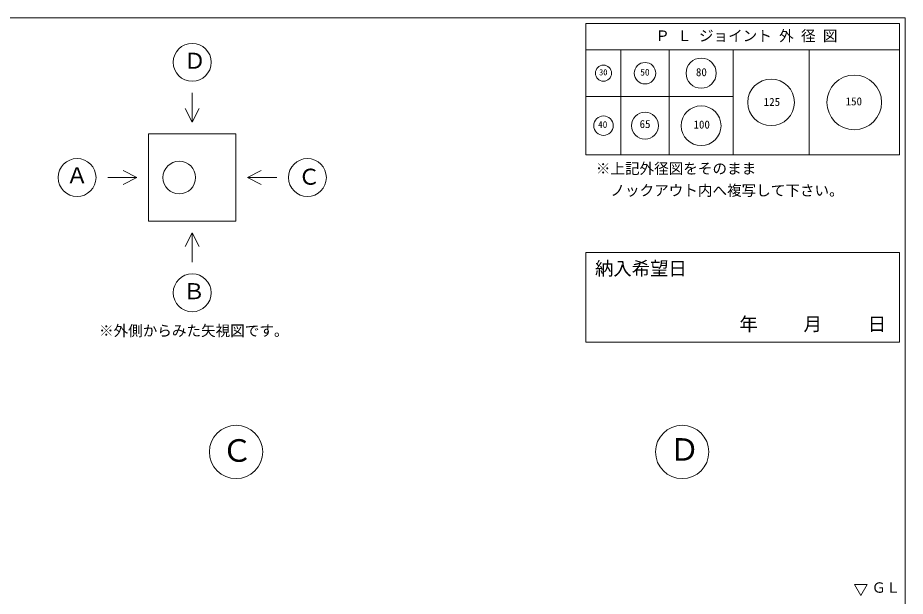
# Model space of a CAD drawing. Units: millimetres, scale not verified. Extents: x -6420 to 6420, y -3078 to 3078.
# Drawn here: x 2362 to 6420, y 434 to 3078 of the extents above; entities that cross this region are included whole.
import ezdxf
from ezdxf.enums import TextEntityAlignment as Align

# ---------------------------------------------------------------- set-up
doc = ezdxf.new("R2010")
doc.units = ezdxf.units.MM
doc.header["$LTSCALE"] = 20
for name, color, linetype, lineweight in [('0-2_waku', 7, 'Continuous', 18), ('0-3_gaikei', 7, 'Continuous', 18), ('0-5_sunpou', 7, 'Continuous', 5), ('0-D_文字１', 7, 'Continuous', 18)]:
    doc.layers.add(name, color=color, linetype=linetype, lineweight=lineweight)
doc.styles.add('ＭＳ ゴシック', font='')
doc.styles.get('ＭＳ ゴシック').set_extended_font_data('MS Gothic')

msp = doc.modelspace()

# ---------------------------------------------------------------- linework, layer by layer
at = {"layer": '0-2_waku'}
for p, q in [((-1739.75, 3078.25), (6420.25, 3078.25)), ((-1739.75, 3078.25), (6420.25, 3078.25)), ((4960.25, 3051.59), (4960.25, 2451.59)), ((4960.25, 3051.59), (6393.59, 3051.59)), ((4960.25, 3051.59), (6393.59, 3051.59)), ((4960.25, 3051.59), (6393.59, 3051.59)), ((4960.25, 3051.59), (4960.25, 2451.59)), ((4960.25, 3051.59), (6393.59, 3051.59)), ((4960.25, 3051.59), (6393.59, 3051.59)), ((4960.25, 3051.59), (6393.59, 3051.59)), ((6393.59, 3051.59), (6393.59, 2451.59)), ((6393.59, 3051.59), (6393.59, 2451.59)), ((6420.25, 3078.25), (6420.25, -2621.75)), ((4960.25, 2931.59), (6393.59, 2931.59)), ((5120.25, 2931.59), (5120.25, 2451.59)), ((5340.25, 2931.59), (5340.25, 2451.59)), ((5633.59, 2931.59), (5633.59, 2451.59)), ((5980.25, 2931.59), (5980.25, 2451.59)), ((4960.25, 2718.25), (5633.59, 2718.25)), ((4960.25, 2451.59), (6393.59, 2451.59)), ((4960.25, 2451.59), (6393.59, 2451.59))]:
    msp.add_line(p, q, dxfattribs=at)
at = {"layer": '0-3_gaikei'}
for p, q in [((3159.73, 2734.55), (3159.73, 2601.22)), ((3159.73, 2601.22), (3127.56, 2663.05)), ((3159.73, 2601.22), (3191.9, 2663.05)), ((2959.73, 2547.88), (3359.73, 2547.88)), ((2959.73, 2547.88), (2959.73, 2147.88)), ((3359.73, 2547.88), (3359.73, 2147.88)), ((2906.4, 2347.88), (2844.56, 2380.05)), ((3413.07, 2347.88), (3474.9, 2380.05)), ((2773.07, 2347.88), (2906.4, 2347.88)), ((2906.4, 2347.88), (2844.56, 2315.71)), ((2959.73, 2147.88), (3359.73, 2147.88)), ((3159.73, 2094.55), (3127.56, 2032.71)), ((3159.73, 2094.55), (3191.9, 2032.71)), ((3159.73, 1961.22), (3159.73, 2094.55))]:
    msp.add_line(p, q, dxfattribs=at)
msp.add_lwpolyline([(3546.4, 2347.88), (3413.07, 2347.88), (3474.9, 2315.71)], dxfattribs=at)
for centre, radius in [((3159.73, 2874.55), 86.67), ((2633.07, 2347.88), 86.67), ((3100.41, 2347.88), 74.67), ((3686.4, 2347.88), 86.67), ((3159.73, 1821.22), 86.67), ((3360.25, 1093.59), 121.88), ((5400.25, 1093.59), 121.88)]:
    msp.add_circle(centre, radius, dxfattribs=at)
at = {"layer": '0-5_sunpou', "lineweight": 18}
msp.add_lwpolyline([(4960.25, 2004.53), (4960.25, 1595.59), (6393.59, 1595.59), (6393.59, 2004.53)], close=True, dxfattribs=at)
for centre, radius in [((5486.92, 2824.92), 69), ((5040.25, 2824.92), 37), ((5230.25, 2824.92), 49), ((6186.92, 2691.59), 125), ((5806.92, 2691.59), 106.5), ((5230.25, 2584.92), 61.5), ((5486.92, 2584.92), 91), ((5040.25, 2584.92), 44.5)]:
    msp.add_circle(centre, radius, dxfattribs=at)
at = {"layer": '0-D_文字１'}
for p, q in [((6188.56, 488.52), (6245.42, 488.52)), ((6216.99, 437.93), (6188.56, 488.52)), ((6216.99, 437.93), (6245.42, 488.52))]:
    msp.add_line(p, q, dxfattribs=at)

# ---------------------------------------------------------------- texts
at = {"layer": '0-5_sunpou', "style": 'ＭＳ ゴシック'}
for s, height, p in [('30', 28.04, (5020.2, 2806.39)), ('50', 31.16, (5208.66, 2804.58)), ('80', 36.66, (5463.1, 2800.24)), ('125', 36.66, (5773.2, 2664.17)), ('150', 36.66, (6147.74, 2666.82)), ('40', 31.16, (5015.53, 2565.33)), ('65', 36.66, (5205.47, 2563.2)), ('100', 36.66, (5451.98, 2560.74)), ('納入希望日', 61.58, (5001.59, 1882.88))]:
    msp.add_text(s, height=height, dxfattribs=at).set_placement(p, align=Align.BOTTOM_LEFT)
at = {"layer": '0-D_文字１', "style": 'ＭＳ ゴシック'}
for s, height, p in [('Ｐ Ｌ ジョイント 外 径 図', 48.88, (5277.08, 2956.68)), ('Ｄ', 73.31, (3121.58, 2822.98)), ('Ａ', 73.31, (2583.33, 2299.62)), ('※上記外径図をそのまま', 48.88, (5005.31, 2349.99)), ('Ｃ', 73.31, (3644.59, 2293.01)), ('\u3000ノックアウト内へ複写して下さい。', 48.88, (5005.31, 2249.99)), ('Ｂ', 73.31, (3117.93, 1769.65)), ('\u3000\u3000\u3000年     月     日', 61.58, (5409.74, 1628.99)), ('※外側からみた矢視図です。', 48.88, (2733.34, 1608.72)), ('Ｃ', 103.1, (3294.15, 1017.73)), ('Ｄ', 103.1, (5339.94, 1022.37)), ('ＧＬ', 47.65, (6266.7, 435.7))]:
    msp.add_text(s, height=height, dxfattribs=at).set_placement(p, align=Align.BOTTOM_LEFT)

doc.saveas('drawing.dxf')
